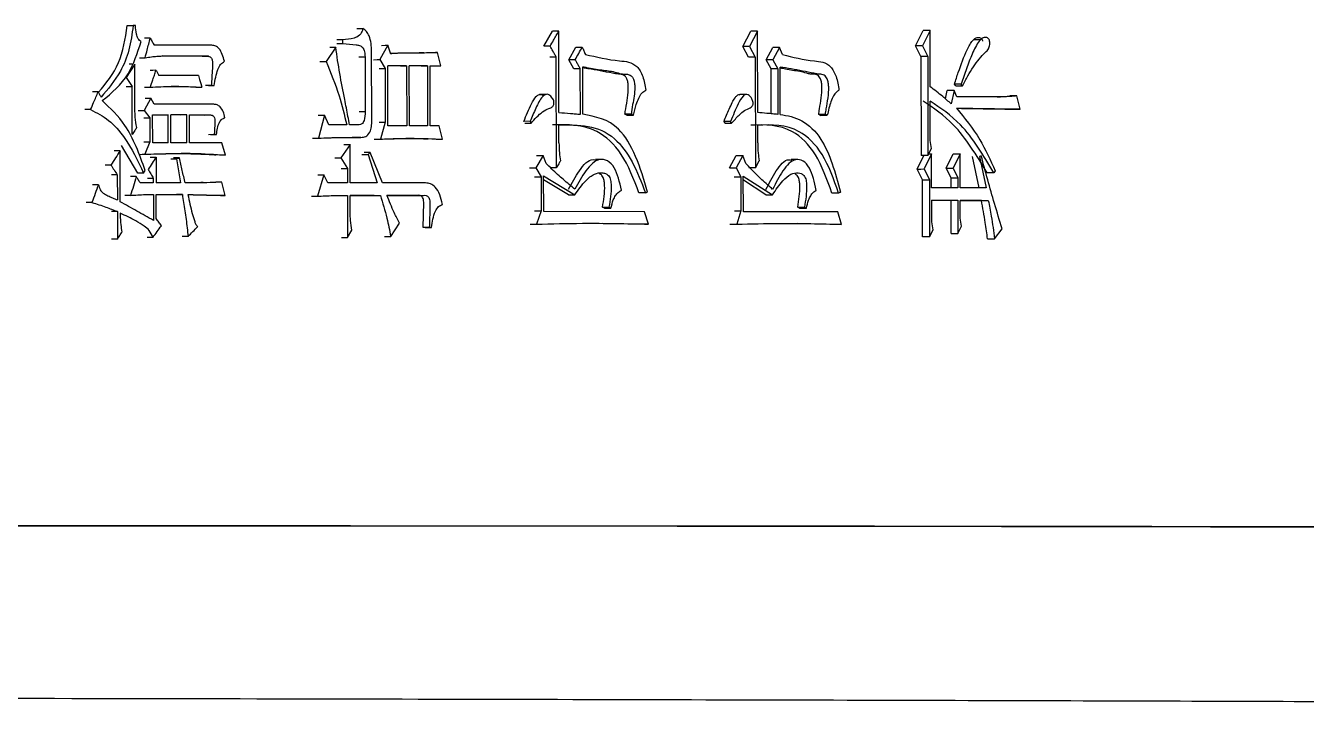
# Model space of a CAD drawing. Header units: millimetres. Extents: x 2312 to 3992, y 755 to 1943.
# Drawn here: x 2954.13 to 2969.63, y 929.74 to 937.97 of the extents above; entities that cross this region are included whole.
import ezdxf

# ---------------------------------------------------------------- set-up
doc = ezdxf.new("R2010")
doc.units = ezdxf.units.MM

msp = doc.modelspace()

# ---------------------------------------------------------------- linework, layer by layer
at = {"color": 7, "linetype": 'Continuous', "lineweight": 25}
for p, q in [((2955.363, 937.97), (2955.433, 937.97)), ((2955.461, 937.97), (2955.433, 937.97)), ((2958.139, 937.937), (2958.213, 937.937)), ((2960.4, 937.72), (2960.505, 937.904)), ((2960.584, 936.919), (2960.582, 937.904)), ((2962.808, 937.718), (2962.907, 937.902)), ((2962.987, 937.902), (2962.889, 937.718)), ((2962.989, 936.918), (2962.987, 937.902)), ((2964.899, 937.727), (2964.991, 937.911)), ((2965.074, 937.911), (2964.982, 937.727)), ((2965.075, 937.23), (2965.074, 937.911)), ((2956.387, 937.732), (2955.689, 937.732)), ((2957.885, 937.71), (2957.767, 937.537)), ((2957.812, 937.71), (2957.885, 937.71)), ((2957.971, 937.797), (2957.897, 937.797)), ((2957.897, 937.753), (2957.971, 937.754)), ((2957.971, 937.754), (2957.971, 937.797)), ((2958.514, 937.732), (2958.417, 937.559)), ((2958.553, 937.624), (2958.514, 937.732)), ((2960.477, 937.72), (2960.4, 937.72)), ((2960.703, 937.557), (2960.789, 937.709)), ((2960.789, 937.709), (2960.867, 937.709)), ((2962.889, 937.718), (2962.808, 937.718)), ((2962.878, 937.588), (2962.808, 937.718)), ((2962.889, 937.718), (2962.959, 937.589)), ((2963.092, 937.556), (2963.172, 937.707)), ((2963.253, 937.707), (2963.173, 937.556)), ((2963.288, 937.621), (2963.253, 937.707)), ((2964.982, 937.727), (2964.899, 937.727)), ((2964.964, 937.597), (2964.899, 937.727)), ((2964.982, 937.727), (2965.047, 937.597)), ((2965.683, 937.798), (2965.598, 937.798)), ((2955.509, 937.581), (2955.579, 937.581)), ((2956.268, 937.602), (2955.78, 937.602)), ((2956.34, 937.602), (2955.786, 937.603)), ((2956.268, 937.602), (2956.34, 937.602)), ((2958.24, 937.591), (2958.241, 936.931)), ((2958.32, 936.823), (2958.319, 937.656)), ((2958.417, 937.559), (2958.482, 937.45)), ((2958.56, 937.634), (2958.549, 937.634)), ((2958.56, 937.634), (2958.553, 937.624)), ((2958.608, 937.634), (2958.608, 937.634)), ((2958.951, 937.641), (2959.04, 937.645)), ((2959.154, 937.483), (2959.115, 937.645)), ((2960.554, 936.249), (2960.552, 937.59)), ((2960.781, 937.558), (2960.703, 937.557)), ((2960.765, 937.449), (2960.703, 937.557)), ((2962.959, 937.589), (2962.961, 936.247)), ((2963.173, 937.556), (2963.092, 937.556)), ((2963.15, 937.447), (2963.092, 937.556)), ((2963.173, 937.556), (2963.231, 937.448)), ((2965.047, 937.597), (2964.964, 937.597)), ((2964.964, 937.597), (2964.966, 936.397)), ((2965.047, 937.597), (2965.049, 936.397)), ((2955.455, 937.505), (2955.351, 937.343)), ((2955.421, 937.505), (2955.384, 937.505)), ((2955.456, 936.954), (2955.455, 937.505)), ((2956.225, 937.365), (2955.745, 937.365)), ((2958.482, 937.45), (2958.483, 936.801)), ((2958.742, 937.483), (2958.514, 937.483)), ((2958.516, 936.758), (2958.514, 937.483)), ((2958.667, 937.483), (2958.742, 937.483)), ((2958.742, 937.483), (2958.743, 936.758)), ((2958.993, 937.483), (2958.774, 937.483)), ((2958.775, 936.758), (2958.774, 937.483)), ((2958.918, 937.482), (2958.993, 937.483)), ((2958.993, 937.483), (2958.995, 936.758)), ((2959.026, 937.483), (2959.154, 937.483)), ((2959.027, 936.758), (2959.026, 937.483)), ((2959.079, 937.482), (2959.154, 937.483)), ((2960.844, 936.898), (2960.843, 937.449)), ((2960.874, 936.898), (2960.873, 937.471)), ((2963.151, 936.903), (2963.15, 937.447)), ((2963.231, 937.448), (2963.232, 936.896)), ((2963.261, 936.896), (2963.26, 937.469)), ((2955.351, 937.343), (2955.421, 937.235)), ((2955.422, 936.651), (2955.421, 937.235)), ((2955.571, 937.224), (2955.642, 937.224)), ((2956.194, 937.224), (2956.266, 937.224)), ((2956.381, 937.246), (2956.31, 937.245)), ((2956.344, 937.245), (2956.415, 937.246)), ((2956.381, 937.246), (2956.415, 937.246)), ((2965.452, 937.262), (2965.368, 937.261)), ((2965.384, 937.24), (2965.368, 937.261)), ((2965.384, 937.24), (2965.468, 937.24)), ((2955.649, 937.094), (2955.566, 936.943)), ((2955.69, 937.018), (2955.649, 937.094)), ((2960.428, 937.137), (2960.351, 937.137)), ((2962.854, 937.136), (2962.773, 937.136)), ((2965.076, 936.581), (2965.075, 937.057)), ((2965.259, 937.084), (2965.283, 937.186)), ((2965.367, 937.186), (2965.329, 937.024)), ((2965.399, 937.11), (2965.367, 937.186)), ((2965.951, 937.11), (2965.399, 937.11)), ((2966.124, 937.12), (2966.039, 937.12)), ((2966.166, 936.958), (2966.124, 937.12)), ((2954.92, 936.954), (2954.851, 936.953)), ((2955.566, 936.943), (2955.636, 936.856)), ((2956.409, 937.018), (2955.69, 937.018)), ((2958.167, 936.931), (2958.241, 936.931)), ((2961.461, 936.897), (2961.382, 936.897)), ((2961.406, 936.886), (2961.382, 936.897)), ((2961.461, 936.897), (2961.485, 936.886)), ((2963.808, 936.896), (2963.727, 936.895)), ((2963.75, 936.884), (2963.727, 936.895)), ((2955.636, 936.856), (2955.636, 936.564)), ((2955.67, 936.889), (2955.856, 936.889)), ((2955.671, 936.553), (2955.67, 936.889)), ((2955.856, 936.889), (2955.785, 936.888)), ((2955.856, 936.553), (2955.856, 936.889)), ((2956.082, 936.889), (2955.89, 936.889)), ((2955.891, 936.553), (2955.89, 936.889)), ((2956.082, 936.889), (2956.011, 936.888)), ((2956.083, 936.553), (2956.082, 936.889)), ((2956.116, 936.889), (2956.368, 936.889)), ((2956.117, 936.553), (2956.116, 936.889)), ((2956.297, 936.888), (2956.369, 936.889)), ((2957.748, 936.888), (2957.675, 936.607)), ((2957.801, 936.769), (2957.748, 936.888)), ((2958.018, 936.769), (2957.801, 936.769)), ((2958.169, 936.769), (2958.051, 936.769)), ((2958.409, 936.801), (2958.483, 936.801)), ((2958.483, 936.801), (2958.425, 936.596)), ((2958.743, 936.758), (2958.516, 936.758)), ((2958.995, 936.758), (2958.775, 936.758)), ((2959.136, 936.758), (2959.027, 936.758)), ((2959.175, 936.596), (2959.136, 936.758)), ((2960.236, 936.812), (2960.159, 936.811)), ((2960.248, 936.79), (2960.236, 936.812)), ((2960.585, 936.552), (2960.584, 936.768)), ((2962.662, 936.81), (2962.582, 936.81)), ((2962.594, 936.788), (2962.582, 936.81)), ((2962.674, 936.788), (2962.662, 936.81)), ((2962.989, 936.55), (2962.989, 936.766)), ((2956.416, 936.651), (2956.345, 936.65)), ((2956.372, 936.65), (2956.444, 936.651)), ((2956.444, 936.651), (2956.416, 936.651)), ((2958.115, 936.617), (2958.083, 936.617)), ((2958.189, 936.618), (2958.115, 936.617)), ((2959.099, 936.595), (2959.175, 936.596)), ((2965.093, 936.483), (2965.076, 936.581)), ((2955.277, 935.839), (2955.276, 936.456)), ((2955.49, 936.185), (2955.292, 936.519)), ((2955.565, 936.564), (2955.636, 936.564)), ((2955.636, 936.564), (2955.574, 936.413)), ((2955.856, 936.553), (2955.671, 936.553)), ((2956.083, 936.553), (2955.891, 936.553)), ((2956.505, 936.553), (2956.117, 936.553)), ((2956.553, 936.402), (2956.505, 936.553)), ((2958.058, 936.531), (2957.947, 936.369)), ((2958.059, 936.066), (2958.058, 936.531)), ((2958.301, 936.434), (2958.275, 936.412)), ((2958.452, 936.066), (2958.301, 936.434)), ((2965.049, 936.397), (2965.093, 936.483)), ((2955.165, 936.283), (2955.095, 936.283)), ((2955.641, 936.38), (2955.712, 936.38)), ((2955.712, 936.38), (2955.713, 936.067)), ((2955.889, 936.358), (2955.96, 936.359)), ((2955.994, 936.369), (2955.923, 936.369)), ((2956.48, 936.401), (2956.409, 936.407)), ((2957.947, 936.369), (2958.026, 936.239)), ((2958.275, 936.412), (2958.387, 936.066)), ((2960.392, 936.4), (2960.305, 936.249)), ((2960.43, 936.303), (2960.392, 936.4)), ((2961.103, 936.351), (2961.025, 936.351)), ((2962.648, 936.247), (2962.729, 936.399)), ((2962.809, 936.399), (2962.728, 936.247)), ((2962.844, 936.301), (2962.809, 936.399)), ((2962.961, 936.247), (2963.007, 936.334)), ((2963.474, 936.35), (2963.393, 936.349)), ((2964.917, 936.234), (2964.999, 936.397)), ((2965.093, 936.418), (2965.001, 936.235)), ((2965.06, 936.418), (2965.093, 936.418)), ((2965.093, 936.007), (2965.093, 936.418)), ((2965.268, 936.245), (2965.354, 936.418)), ((2965.438, 936.418), (2965.352, 936.245)), ((2965.438, 936.007), (2965.438, 936.418)), ((2965.668, 936.006), (2965.588, 936.385)), ((2965.693, 936.396), (2965.672, 936.385)), ((2965.672, 936.385), (2965.752, 936.007)), ((2955.242, 936.164), (2955.172, 936.164)), ((2955.242, 936.164), (2955.243, 935.861)), ((2955.561, 936.186), (2955.49, 936.185)), ((2955.561, 936.186), (2955.581, 936.218)), ((2955.678, 936.121), (2955.678, 936.067)), ((2957.742, 936.163), (2957.663, 935.904)), ((2957.789, 936.066), (2957.742, 936.163)), ((2958.026, 936.239), (2958.026, 936.066)), ((2960.305, 936.249), (2960.368, 936.141)), ((2960.368, 936.141), (2960.369, 935.73)), ((2960.399, 936.152), (2960.778, 935.924)), ((2960.4, 935.719), (2960.399, 936.152)), ((2962.728, 936.247), (2962.786, 936.139)), ((2962.786, 936.139), (2962.787, 935.728)), ((2962.815, 936.15), (2963.17, 935.923)), ((2962.816, 935.717), (2962.815, 936.15)), ((2964.983, 936.104), (2964.917, 936.234)), ((2965.001, 936.235), (2965.066, 936.105)), ((2965.328, 936.126), (2965.268, 936.245)), ((2965.328, 936.007), (2965.328, 936.126)), ((2965.352, 936.245), (2965.411, 936.126)), ((2965.411, 936.126), (2965.411, 936.007)), ((2965.847, 936.19), (2965.763, 936.19)), ((2955.013, 936.045), (2954.943, 936.045)), ((2955.678, 936.067), (2955.52, 936.067)), ((2956.008, 936.066), (2955.713, 936.067)), ((2956.283, 936.07), (2956.434, 936.077)), ((2956.506, 936.077), (2956.434, 936.077)), ((2958.026, 936.066), (2957.789, 936.066)), ((2958.387, 936.066), (2958.059, 936.066)), ((2958.97, 936.066), (2958.452, 936.066)), ((2960.7, 935.924), (2960.399, 936.105)), ((2963.089, 935.922), (2962.816, 936.098)), ((2964.984, 935.412), (2964.983, 936.104)), ((2965.066, 936.105), (2965.067, 935.412)), ((2965.411, 936.007), (2965.093, 936.007)), ((2965.752, 936.007), (2965.438, 936.007)), ((2954.936, 935.829), (2954.866, 935.828)), ((2955.402, 935.915), (2955.332, 935.915)), ((2955.679, 935.926), (2955.679, 935.612)), ((2955.713, 935.926), (2956.029, 935.926)), ((2955.713, 935.634), (2955.713, 935.926)), ((2956.029, 935.926), (2955.958, 935.926)), ((2958.026, 935.915), (2958.027, 935.406)), ((2958.059, 935.915), (2958.426, 935.914)), ((2958.06, 935.709), (2958.059, 935.915)), ((2958.351, 935.914), (2958.059, 935.914)), ((2958.351, 935.914), (2958.426, 935.914)), ((2958.504, 935.914), (2958.945, 935.914)), ((2958.869, 935.914), (2958.504, 935.914)), ((2958.869, 935.914), (2958.945, 935.914)), ((2960.7, 935.924), (2960.778, 935.924)), ((2961.632, 935.945), (2961.656, 935.956)), ((2963.089, 935.922), (2963.17, 935.923)), ((2965.094, 935.856), (2965.412, 935.856)), ((2965.094, 935.596), (2965.094, 935.856)), ((2965.328, 935.855), (2965.094, 935.856)), ((2965.328, 935.855), (2965.412, 935.856)), ((2965.329, 935.455), (2965.328, 935.855)), ((2965.412, 935.856), (2965.412, 935.455)), ((2965.438, 935.855), (2965.779, 935.855)), ((2965.439, 935.639), (2965.438, 935.855)), ((2965.695, 935.855), (2965.438, 935.855)), ((2965.695, 935.855), (2965.779, 935.855)), ((2955.243, 935.72), (2955.173, 935.72)), ((2955.243, 935.72), (2955.243, 935.385)), ((2955.278, 935.699), (2955.278, 935.677)), ((2960.291, 935.729), (2960.369, 935.73)), ((2960.369, 935.73), (2960.313, 935.567)), ((2961.62, 935.718), (2960.4, 935.719)), ((2961.111, 935.772), (2961.189, 935.773)), ((2961.135, 935.761), (2961.111, 935.772)), ((2961.135, 935.761), (2961.213, 935.762)), ((2961.189, 935.773), (2961.213, 935.762)), ((2961.668, 935.567), (2961.62, 935.718)), ((2962.707, 935.728), (2962.787, 935.728)), ((2962.787, 935.728), (2962.735, 935.566)), ((2963.957, 935.716), (2962.816, 935.717)), ((2963.473, 935.771), (2963.555, 935.771)), ((2963.496, 935.76), (2963.473, 935.771)), ((2963.496, 935.76), (2963.578, 935.76)), ((2963.555, 935.771), (2963.578, 935.76)), ((2964.003, 935.565), (2963.957, 935.716)), ((2958.55, 935.417), (2958.654, 935.579)), ((2959.016, 935.525), (2958.941, 935.525)), ((2958.967, 935.525), (2959.042, 935.525)), ((2959.042, 935.525), (2959.016, 935.525)), ((2961.59, 935.566), (2961.112, 935.576)), ((2963.921, 935.565), (2963.47, 935.575)), ((2965.067, 935.412), (2965.11, 935.499)), ((2965.412, 935.455), (2965.455, 935.542)), ((2965.854, 935.39), (2965.948, 935.509)), ((2955.243, 935.385), (2955.173, 935.385)), ((2955.673, 935.407), (2955.602, 935.407)), ((2956.098, 935.417), (2956.027, 935.417)), ((2957.954, 935.406), (2958.027, 935.406)), ((2958.027, 935.406), (2958.08, 935.493)), ((2958.476, 935.417), (2958.55, 935.417)), ((2965.329, 935.455), (2965.412, 935.455)), ((2965.77, 935.39), (2965.854, 935.39))]:
    msp.add_line(p, q, dxfattribs=at)
at = {"color": 7, "linetype": 'Continuous', "lineweight": 25, "flags": 128}
for points in [[(2955.641, 937.819), (2955.601, 937.819), (2955.57, 937.819)], [(2960.582, 937.904), (2960.539, 937.904), (2960.505, 937.904)], [(2962.987, 937.902), (2962.942, 937.902), (2962.907, 937.902)], [(2965.074, 937.911), (2965.027, 937.911), (2964.991, 937.911)], [(2958.44, 937.731), (2958.481, 937.732), (2958.514, 937.732)], [(2963.253, 937.707), (2963.208, 937.707), (2963.172, 937.707)], [(2957.693, 937.537), (2957.711, 937.537), (2957.73, 937.537), (2957.748, 937.537), (2957.767, 937.537)], [(2958.166, 937.591), (2958.203, 937.591), (2958.24, 937.591)], [(2958.342, 937.558), (2958.384, 937.559), (2958.417, 937.559)], [(2959.04, 937.645), (2959.082, 937.645), (2959.115, 937.645)], [(2960.552, 937.59), (2960.509, 937.59), (2960.475, 937.59)], [(2962.959, 937.589), (2962.914, 937.588), (2962.878, 937.588)], [(2955.71, 937.43), (2955.671, 937.429), (2955.64, 937.429)], [(2956.225, 937.365), (2956.238, 937.318), (2956.252, 937.271), (2956.266, 937.224)], [(2958.408, 937.45), (2958.449, 937.45), (2958.482, 937.45)], [(2960.843, 937.449), (2960.799, 937.449), (2960.765, 937.449)], [(2963.231, 937.448), (2963.185, 937.448), (2963.15, 937.447)], [(2955.35, 937.235), (2955.39, 937.235), (2955.421, 937.235)], [(2965.468, 937.24), (2965.46, 937.251), (2965.452, 937.262)], [(2955.011, 937.17), (2954.971, 937.17), (2954.941, 937.17)], [(2955.578, 937.094), (2955.618, 937.094), (2955.649, 937.094)], [(2965.367, 937.186), (2965.32, 937.186), (2965.283, 937.186)], [(2955.496, 936.943), (2955.535, 936.943), (2955.566, 936.943)], [(2966.166, 936.958), (2966.118, 936.958), (2966.081, 936.958)], [(2955.565, 936.856), (2955.604, 936.856), (2955.636, 936.856)], [(2957.674, 936.888), (2957.715, 936.888), (2957.748, 936.888)], [(2960.171, 936.79), (2960.198, 936.79), (2960.223, 936.79), (2960.248, 936.79)], [(2961.406, 936.886), (2961.439, 936.886), (2961.462, 936.886), (2961.485, 936.886)], [(2962.594, 936.788), (2962.622, 936.788), (2962.648, 936.788), (2962.674, 936.788)], [(2963.75, 936.884), (2963.783, 936.885), (2963.807, 936.885), (2963.831, 936.885)], [(2957.602, 936.607), (2957.643, 936.607), (2957.675, 936.607)], [(2958.35, 936.596), (2958.392, 936.596), (2958.425, 936.596)], [(2955.276, 936.456), (2955.237, 936.456), (2955.206, 936.456)], [(2957.984, 936.531), (2958.026, 936.531), (2958.058, 936.531)], [(2958.301, 936.434), (2958.259, 936.434), (2958.227, 936.433)], [(2955.504, 936.412), (2955.543, 936.413), (2955.574, 936.413)], [(2955.96, 936.359), (2955.984, 936.213), (2956.008, 936.066)], [(2956.553, 936.402), (2956.512, 936.402), (2956.481, 936.401)], [(2957.873, 936.369), (2957.914, 936.369), (2957.947, 936.369)], [(2958.201, 936.412), (2958.242, 936.412), (2958.275, 936.412)], [(2960.315, 936.4), (2960.358, 936.4), (2960.392, 936.4)], [(2962.729, 936.399), (2962.774, 936.399), (2962.809, 936.399)], [(2965.049, 936.397), (2965.003, 936.397), (2964.966, 936.397)], [(2965.354, 936.418), (2965.401, 936.418), (2965.438, 936.418)], [(2955.471, 936.142), (2955.431, 936.142), (2955.4, 936.142)], [(2955.678, 936.121), (2955.638, 936.121), (2955.607, 936.12)], [(2957.669, 936.163), (2957.71, 936.163), (2957.742, 936.163)], [(2957.952, 936.239), (2957.993, 936.239), (2958.026, 936.239)], [(2960.228, 936.249), (2960.271, 936.249), (2960.305, 936.249)], [(2960.291, 936.141), (2960.334, 936.141), (2960.368, 936.141)], [(2960.554, 936.249), (2960.511, 936.249), (2960.477, 936.249)], [(2962.648, 936.247), (2962.692, 936.247), (2962.728, 936.247)], [(2962.706, 936.139), (2962.751, 936.139), (2962.786, 936.139)], [(2962.961, 936.247), (2962.916, 936.247), (2962.88, 936.247)], [(2964.917, 936.234), (2964.964, 936.234), (2965.001, 936.235)], [(2965.268, 936.245), (2965.315, 936.245), (2965.352, 936.245)], [(2965.328, 936.126), (2965.374, 936.126), (2965.411, 936.126)], [(2965.863, 936.212), (2965.855, 936.201), (2965.847, 936.19)], [(2956.547, 935.915), (2956.526, 935.996), (2956.506, 936.077)], [(2964.983, 936.104), (2965.029, 936.105), (2965.066, 936.105)], [(2956.547, 935.915), (2956.506, 935.915), (2956.475, 935.915)], [(2957.59, 935.904), (2957.631, 935.904), (2957.663, 935.904)], [(2961.632, 935.945), (2961.6, 935.945), (2961.576, 935.945), (2961.553, 935.945)], [(2963.968, 935.944), (2963.935, 935.943), (2963.911, 935.943), (2963.886, 935.943)], [(2960.236, 935.567), (2960.279, 935.567), (2960.313, 935.567)], [(2961.668, 935.567), (2961.624, 935.567), (2961.59, 935.566)], [(2962.654, 935.566), (2962.699, 935.566), (2962.735, 935.566)], [(2964.003, 935.565), (2963.957, 935.565), (2963.921, 935.565)], [(2965.11, 935.499), (2965.102, 935.548), (2965.094, 935.596)], [(2965.455, 935.542), (2965.447, 935.59), (2965.439, 935.639)], [(2965.067, 935.412), (2965.021, 935.412), (2964.984, 935.412)]]:
    msp.add_lwpolyline(points, dxfattribs=at)
at = {"color": 7, "linetype": 'Continuous', "lineweight": 25}
for points, knots in [([(2955.015, 937.163), (2955.107, 937.273), (2955.287, 937.488), (2955.338, 937.812), (2955.363, 937.97)], [0, 0, 0, 0, 0.513434, 1, 1, 1, 1]), ([(2955.433, 937.97), (2955.42, 937.871), (2955.394, 937.673), (2955.268, 937.362), (2955.129, 937.202), (2955.046, 937.105)], [0, 0, 0, 0, 0.287572, 0.569656, 1, 1, 1, 1]), ([(2955.53, 937.776), (2955.518, 937.786), (2955.491, 937.808), (2955.468, 937.881), (2955.464, 937.936), (2955.461, 937.97)], [0, 0, 0, 0, 0.267691, 0.548587, 1, 1, 1, 1]), ([(2955.579, 937.581), (2955.587, 937.612), (2955.602, 937.668), (2955.622, 937.747), (2955.635, 937.795), (2955.641, 937.819)], [0, 0, 0, 0, 0.394054, 0.697027, 1, 1, 1, 1]), ([(2955.641, 937.819), (2955.645, 937.812), (2955.653, 937.797), (2955.665, 937.776), (2955.677, 937.754), (2955.685, 937.74), (2955.689, 937.732)], [0, 0, 0, 0, 0.25, 0.5, 0.75, 1, 1, 1, 1]), ([(2958.213, 937.937), (2958.209, 937.921), (2958.2, 937.889), (2958.165, 937.838), (2958.084, 937.811), (2958.016, 937.802), (2957.971, 937.797)], [0, 0, 0, 0, 0.127818, 0.252018, 0.508407, 1, 1, 1, 1]), ([(2958.319, 937.656), (2958.317, 937.689), (2958.315, 937.755), (2958.294, 937.841), (2958.257, 937.904), (2958.228, 937.926), (2958.213, 937.937)], [0, 0, 0, 0, 0.288794, 0.57293, 0.789592, 1, 1, 1, 1]), ([(2960.477, 937.72), (2960.491, 937.745), (2960.516, 937.788), (2960.551, 937.849), (2960.572, 937.886), (2960.582, 937.904)], [0, 0, 0, 0, 0.403162, 0.701581, 1, 1, 1, 1]), ([(2965.368, 937.261), (2965.384, 937.309), (2965.432, 937.453), (2965.498, 937.641), (2965.574, 937.776), (2965.624, 937.823), (2965.656, 937.83), (2965.68, 937.826), (2965.695, 937.816), (2965.705, 937.8), (2965.709, 937.788), (2965.71, 937.781), (2965.71, 937.781)], [0, 0, 0, 0, 0.182715, 0.548687, 0.732785, 0.807726, 0.882858, 0.92203, 0.954025, 0.976318, 0.998623, 1, 1, 1, 1]), ([(2965.468, 937.24), (2965.489, 937.281), (2965.55, 937.401), (2965.643, 937.541), (2965.73, 937.637), (2965.776, 937.675), (2965.792, 937.712), (2965.797, 937.741), (2965.797, 937.769), (2965.792, 937.793), (2965.783, 937.811), (2965.768, 937.825), (2965.742, 937.831), (2965.706, 937.822), (2965.645, 937.76), (2965.582, 937.63), (2965.514, 937.449), (2965.473, 937.324), (2965.452, 937.262)], [0, 0, 0, 0, 0.09565, 0.280799, 0.373249, 0.419668, 0.436467, 0.453304, 0.47047, 0.483393, 0.49639, 0.510846, 0.535906, 0.579813, 0.622973, 0.75077, 0.875029, 1, 1, 1, 1]), ([(2955.06, 937.062), (2955.175, 937.157), (2955.385, 937.329), (2955.485, 937.637), (2955.53, 937.776)], [0, 0, 0, 0, 0.551031, 1, 1, 1, 1]), ([(2956.537, 937.538), (2956.53, 937.566), (2956.516, 937.623), (2956.48, 937.69), (2956.434, 937.727), (2956.403, 937.731), (2956.387, 937.732)], [0, 0, 0, 0, 0.291495, 0.574413, 0.789056, 1, 1, 1, 1]), ([(2958.051, 936.769), (2958.045, 936.803), (2958.026, 936.906), (2957.987, 937.113), (2957.93, 937.39), (2957.9, 937.603), (2957.885, 937.71)], [0, 0, 0, 0, 0.1091924, 0.3275772, 0.6635557, 1, 1, 1, 1]), ([(2957.971, 937.754), (2958.024, 937.749), (2958.092, 937.744), (2958.172, 937.732), (2958.214, 937.713), (2958.235, 937.653), (2958.238, 937.612), (2958.24, 937.591)], [0, 0, 0, 0, 0.489876, 0.617073, 0.74375, 0.869802, 1, 1, 1, 1]), ([(2960.552, 937.59), (2960.545, 937.603), (2960.531, 937.627), (2960.506, 937.671), (2960.488, 937.701), (2960.477, 937.72)], [0, 0, 0, 0, 0.285576, 0.571153, 1, 1, 1, 1]), ([(2960.781, 937.558), (2960.795, 937.583), (2960.824, 937.633), (2960.853, 937.684), (2960.867, 937.709)], [0, 0, 0, 0, 0.4999997, 1, 1, 1, 1]), ([(2960.867, 937.709), (2960.873, 937.695), (2960.885, 937.666), (2960.898, 937.637), (2960.904, 937.622)], [0, 0, 0, 0, 0.5, 1, 1, 1, 1]), ([(2955.579, 937.581), (2955.605, 937.585), (2955.652, 937.593), (2955.721, 937.6), (2955.764, 937.602), (2955.786, 937.603)], [0, 0, 0, 0, 0.376522, 0.687982, 1, 1, 1, 1]), ([(2956.34, 937.603), (2956.349, 937.6), (2956.364, 937.596), (2956.382, 937.578), (2956.4, 937.531), (2956.388, 937.414), (2956.384, 937.312), (2956.381, 937.246)], [0, 0, 0, 0, 0.1013436, 0.162893, 0.2266619, 0.4895179, 1, 1, 1, 1]), ([(2956.415, 937.246), (2956.426, 937.312), (2956.441, 937.404), (2956.488, 937.506), (2956.521, 937.527), (2956.537, 937.538)], [0, 0, 0, 0, 0.571986, 0.790496, 1, 1, 1, 1]), ([(2957.767, 937.537), (2957.823, 937.401), (2957.924, 937.157), (2957.989, 936.888), (2958.018, 936.769)], [0, 0, 0, 0, 0.556567, 1, 1, 1, 1]), ([(2959.115, 937.645), (2959.056, 937.642), (2958.934, 937.636), (2958.749, 937.635), (2958.623, 937.635), (2958.56, 937.634)], [0, 0, 0, 0, 0.323372, 0.661672, 1, 1, 1, 1]), ([(2958.952, 937.64), (2958.941, 937.64), (2958.891, 937.639), (2958.752, 937.635), (2958.664, 937.635), (2958.637, 937.635)], [0, 0, 0, 0, 0.173225, 0.744757, 1, 1, 1, 1]), ([(2960.843, 937.449), (2960.836, 937.462), (2960.822, 937.486), (2960.801, 937.522), (2960.788, 937.546), (2960.781, 937.558)], [0, 0, 0, 0, 0.342691, 0.671345, 1, 1, 1, 1]), ([(2960.904, 937.622), (2961.039, 937.591), (2961.245, 937.542), (2961.503, 937.532), (2961.608, 937.358), (2961.626, 937.246), (2961.635, 937.189)], [0, 0, 0, 0, 0.492344, 0.747305, 0.87043, 1, 1, 1, 1]), ([(2963.288, 937.621), (2963.415, 937.589), (2963.607, 937.541), (2963.848, 937.53), (2963.946, 937.356), (2963.963, 937.245), (2963.972, 937.187)], [0, 0, 0, 0, 0.492341, 0.747362, 0.87046, 1, 1, 1, 1]), ([(2955.642, 937.224), (2955.652, 937.254), (2955.668, 937.303), (2955.691, 937.372), (2955.704, 937.41), (2955.71, 937.43)], [0, 0, 0, 0, 0.4392507, 0.7196254, 1, 1, 1, 1]), ([(2955.71, 937.43), (2955.713, 937.424), (2955.719, 937.413), (2955.728, 937.397), (2955.736, 937.381), (2955.742, 937.37), (2955.745, 937.365)], [0, 0, 0, 0, 0.25, 0.5, 0.75, 1, 1, 1, 1]), ([(2960.873, 937.471), (2960.889, 937.469), (2960.966, 937.458), (2961.095, 937.431), (2961.235, 937.42), (2961.333, 937.385), (2961.395, 937.384), (2961.44, 937.377), (2961.469, 937.355), (2961.488, 937.321), (2961.5, 937.276), (2961.507, 937.169), (2961.479, 937.045), (2961.465, 936.936), (2961.461, 936.897)], [0, 0, 0, 0, 0.051169, 0.255803, 0.43142, 0.519239, 0.589373, 0.63947, 0.668027, 0.69672, 0.732236, 0.768408, 0.917453, 1, 1, 1, 1]), ([(2961.382, 936.897), (2961.386, 936.919), (2961.404, 937.029), (2961.43, 937.157), (2961.421, 937.282), (2961.408, 937.324), (2961.389, 937.356), (2961.355, 937.381), (2961.301, 937.382), (2961.158, 937.407), (2961.014, 937.437), (2960.894, 937.455), (2960.873, 937.458)], [0, 0, 0, 0, 0.052299, 0.259938, 0.297681, 0.335557, 0.365318, 0.395108, 0.470978, 0.561601, 0.924156, 1, 1, 1, 1]), ([(2963.808, 936.896), (2963.812, 936.918), (2963.829, 937.027), (2963.854, 937.155), (2963.845, 937.28), (2963.833, 937.323), (2963.815, 937.354), (2963.784, 937.379), (2963.733, 937.381), (2963.601, 937.405), (2963.442, 937.44), (2963.304, 937.462), (2963.26, 937.469)], [0, 0, 0, 0, 0.04768, 0.236985, 0.271467, 0.306071, 0.333276, 0.36051, 0.429461, 0.511559, 0.840013, 1, 1, 1, 1]), ([(2963.727, 936.895), (2963.73, 936.917), (2963.747, 937.027), (2963.772, 937.156), (2963.763, 937.28), (2963.751, 937.323), (2963.734, 937.354), (2963.692, 937.386), (2963.639, 937.377), (2963.568, 937.398), (2963.497, 937.416), (2963.411, 937.427), (2963.332, 937.444), (2963.281, 937.452), (2963.26, 937.456)], [0, 0, 0, 0, 0.052922, 0.263035, 0.301131, 0.339363, 0.369418, 0.399499, 0.515952, 0.572999, 0.686955, 0.800809, 0.914663, 1, 1, 1, 1]), ([(2955.642, 937.224), (2955.726, 937.229), (2955.872, 937.238), (2956.08, 937.234), (2956.204, 937.227), (2956.266, 937.224)], [0, 0, 0, 0, 0.4017473, 0.7007736, 1, 1, 1, 1]), ([(2955.828, 937.232), (2955.84, 937.233), (2955.876, 937.234), (2955.928, 937.234), (2955.987, 937.233), (2956.009, 937.232), (2956.02, 937.232)], [0, 0, 0, 0, 0.169183, 0.49379, 0.737991, 1, 1, 1, 1]), ([(2965.329, 937.024), (2965.295, 937.054), (2965.237, 937.105), (2965.152, 937.173), (2965.101, 937.211), (2965.075, 937.23)], [0, 0, 0, 0, 0.405671, 0.702716, 1, 1, 1, 1]), ([(2954.92, 936.954), (2954.932, 936.982), (2954.953, 937.033), (2954.984, 937.105), (2955.002, 937.148), (2955.011, 937.17)], [0, 0, 0, 0, 0.398378, 0.699189, 1, 1, 1, 1]), ([(2955.011, 937.17), (2955.017, 937.159), (2955.028, 937.138), (2955.04, 937.116), (2955.046, 937.105)], [0, 0, 0, 0, 0.500058, 1, 1, 1, 1]), ([(2955.581, 936.218), (2955.51, 936.413), (2955.385, 936.756), (2955.158, 936.97), (2955.06, 937.062)], [0, 0, 0, 0, 0.56781, 1, 1, 1, 1]), ([(2960.159, 936.811), (2960.174, 936.847), (2960.218, 936.953), (2960.271, 937.078), (2960.336, 937.134), (2960.365, 937.141), (2960.387, 937.133), (2960.396, 937.122), (2960.399, 937.12)], [0, 0, 0, 0, 0.239702, 0.721653, 0.808127, 0.895049, 0.971776, 1, 1, 1, 1]), ([(2960.248, 936.79), (2960.27, 936.814), (2960.337, 936.889), (2960.422, 936.962), (2960.497, 936.976), (2960.515, 936.998), (2960.522, 937.017), (2960.525, 937.037), (2960.524, 937.056), (2960.517, 937.076), (2960.498, 937.103), (2960.472, 937.129), (2960.441, 937.142), (2960.413, 937.134), (2960.36, 937.09), (2960.304, 936.97), (2960.258, 936.865), (2960.236, 936.812)], [0, 0, 0, 0, 0.109652, 0.330684, 0.386401, 0.404635, 0.422869, 0.441529, 0.456387, 0.471248, 0.497614, 0.560435, 0.593187, 0.625963, 0.670925, 0.833231, 1, 1, 1, 1]), ([(2961.485, 936.886), (2961.495, 936.93), (2961.513, 937.002), (2961.548, 937.092), (2961.585, 937.159), (2961.619, 937.179), (2961.635, 937.189)], [0, 0, 0, 0, 0.349071, 0.571765, 0.789358, 1, 1, 1, 1]), ([(2962.582, 936.81), (2962.602, 936.861), (2962.633, 936.94), (2962.678, 937.035), (2962.71, 937.09), (2962.736, 937.124), (2962.757, 937.136), (2962.769, 937.135), (2962.773, 937.134)], [0, 0, 0, 0, 0.38539, 0.603224, 0.768701, 0.875324, 0.956115, 1, 1, 1, 1]), ([(2962.674, 936.788), (2962.704, 936.823), (2962.753, 936.881), (2962.829, 936.946), (2962.883, 936.965), (2962.915, 936.987), (2962.926, 936.999), (2962.932, 937.012), (2962.934, 937.025), (2962.933, 937.044), (2962.926, 937.07), (2962.911, 937.101), (2962.887, 937.125), (2962.861, 937.137), (2962.834, 937.136), (2962.794, 937.105), (2962.753, 937.025), (2962.705, 936.92), (2962.676, 936.847), (2962.662, 936.81)], [0, 0, 0, 0, 0.15641, 0.260865, 0.365458, 0.392664, 0.410239, 0.421339, 0.432549, 0.445637, 0.467958, 0.506677, 0.54584, 0.586946, 0.621915, 0.6571, 0.775358, 0.887356, 1, 1, 1, 1]), ([(2963.972, 937.187), (2963.96, 937.18), (2963.935, 937.166), (2963.903, 937.117), (2963.874, 937.05), (2963.85, 936.97), (2963.837, 936.913), (2963.831, 936.885)], [0, 0, 0, 0, 0.162413, 0.328967, 0.549593, 0.773853, 1, 1, 1, 1]), ([(2965.763, 936.19), (2965.635, 936.402), (2965.408, 936.776), (2965.118, 936.971), (2964.992, 937.056)], [0, 0, 0, 0, 0.564667, 1, 1, 1, 1]), ([(2965.847, 936.19), (2965.719, 936.402), (2965.492, 936.777), (2965.202, 936.972), (2965.075, 937.057)], [0, 0, 0, 0, 0.564597, 1, 1, 1, 1]), ([(2965.885, 937.11), (2965.899, 937.11), (2965.932, 937.11), (2965.983, 937.112), (2966.02, 937.117), (2966.039, 937.12)], [0, 0, 0, 0, 0.271746, 0.63565, 1, 1, 1, 1]), ([(2966.124, 937.12), (2966.103, 937.118), (2966.065, 937.112), (2966.007, 937.11), (2965.97, 937.11), (2965.951, 937.11)], [0, 0, 0, 0, 0.352316, 0.676098, 1, 1, 1, 1]), ([(2954.92, 936.954), (2954.994, 936.915), (2955.144, 936.837), (2955.371, 936.58), (2955.488, 936.336), (2955.561, 936.186)], [0, 0, 0, 0, 0.27225, 0.551024, 1, 1, 1, 1]), ([(2955.477, 936.737), (2955.47, 936.778), (2955.457, 936.85), (2955.456, 936.923), (2955.456, 936.954)], [0, 0, 0, 0, 0.576908, 1, 1, 1, 1]), ([(2956.545, 936.856), (2956.539, 936.881), (2956.526, 936.931), (2956.491, 936.986), (2956.45, 937.015), (2956.423, 937.017), (2956.409, 937.018)], [0, 0, 0, 0, 0.291879, 0.573778, 0.788361, 1, 1, 1, 1]), ([(2958.241, 936.931), (2958.24, 936.892), (2958.239, 936.843), (2958.217, 936.796), (2958.198, 936.773), (2958.181, 936.771), (2958.169, 936.769)], [0, 0, 0, 0, 0.51629, 0.64743, 0.774862, 1, 1, 1, 1]), ([(2960.584, 936.919), (2960.63, 936.916), (2960.697, 936.91), (2960.783, 936.903), (2960.823, 936.899), (2960.844, 936.898)], [0, 0, 0, 0, 0.5322533, 0.7661263, 1, 1, 1, 1]), ([(2961.656, 935.956), (2961.613, 936.103), (2961.529, 936.392), (2961.282, 936.819), (2961.027, 936.868), (2960.874, 936.898)], [0, 0, 0, 0, 0.291804, 0.574112, 1, 1, 1, 1]), ([(2963.232, 936.896), (2963.21, 936.898), (2963.167, 936.902), (2963.086, 936.909), (2963.026, 936.915), (2962.989, 936.918)], [0, 0, 0, 0, 0.268788, 0.537575, 1, 1, 1, 1]), ([(2963.261, 936.896), (2963.349, 936.88), (2963.527, 936.848), (2963.824, 936.568), (2963.927, 936.19), (2963.991, 935.954)], [0, 0, 0, 0, 0.271558, 0.546439, 1, 1, 1, 1]), ([(2963.831, 936.885), (2963.827, 936.887), (2963.82, 936.89), (2963.812, 936.894), (2963.808, 936.896)], [0, 0, 0, 0, 0.499988, 1, 1, 1, 1]), ([(2965.394, 936.97), (2965.473, 936.968), (2965.63, 936.966), (2965.888, 936.962), (2966.065, 936.959), (2966.166, 936.958)], [0, 0, 0, 0, 0.302887, 0.605774, 1, 1, 1, 1]), ([(2965.394, 936.97), (2965.492, 936.851), (2965.669, 936.639), (2965.803, 936.343), (2965.863, 936.212)], [0, 0, 0, 0, 0.555449, 1, 1, 1, 1]), ([(2966.081, 936.958), (2966.005, 936.959), (2965.852, 936.961), (2965.624, 936.965), (2965.47, 936.967), (2965.395, 936.968)], [0, 0, 0, 0, 0.3369815, 0.6739629, 1, 1, 1, 1]), ([(2955.477, 936.737), (2955.469, 936.725), (2955.456, 936.704), (2955.437, 936.675), (2955.427, 936.659), (2955.422, 936.651)], [0, 0, 0, 0, 0.42836, 0.714179, 1, 1, 1, 1]), ([(2956.368, 936.889), (2956.376, 936.888), (2956.391, 936.887), (2956.414, 936.873), (2956.424, 936.836), (2956.422, 936.762), (2956.419, 936.7), (2956.416, 936.651)], [0, 0, 0, 0, 0.111246, 0.226324, 0.352573, 0.486484, 1, 1, 1, 1]), ([(2956.444, 936.651), (2956.446, 936.677), (2956.452, 936.728), (2956.472, 936.795), (2956.506, 936.841), (2956.532, 936.851), (2956.545, 936.856)], [0, 0, 0, 0, 0.2904, 0.575151, 0.790821, 1, 1, 1, 1]), ([(2958.189, 936.618), (2958.209, 936.619), (2958.249, 936.622), (2958.299, 936.67), (2958.32, 936.748), (2958.32, 936.798), (2958.32, 936.823)], [0, 0, 0, 0, 0.26803, 0.540931, 0.767912, 1, 1, 1, 1]), ([(2961.553, 935.945), (2961.489, 936.111), (2961.366, 936.436), (2960.99, 936.778), (2960.69, 936.772), (2960.507, 936.768)], [0, 0, 0, 0, 0.291237, 0.569425, 1, 1, 1, 1]), ([(2960.584, 936.768), (2960.823, 936.77), (2961.159, 936.772), (2961.484, 936.33), (2961.582, 936.075), (2961.632, 935.945)], [0, 0, 0, 0, 0.546872, 0.769893, 1, 1, 1, 1]), ([(2963.886, 935.943), (2963.827, 936.109), (2963.712, 936.434), (2963.361, 936.776), (2963.079, 936.77), (2962.908, 936.766)], [0, 0, 0, 0, 0.291237, 0.569425, 1, 1, 1, 1]), ([(2963.968, 935.944), (2963.909, 936.11), (2963.793, 936.435), (2963.442, 936.777), (2963.16, 936.77), (2962.989, 936.766)], [0, 0, 0, 0, 0.291092, 0.569283, 1, 1, 1, 1]), ([(2957.675, 936.607), (2957.761, 936.611), (2957.89, 936.618), (2958.061, 936.618), (2958.147, 936.618), (2958.189, 936.618)], [0, 0, 0, 0, 0.499854, 0.749917, 1, 1, 1, 1]), ([(2957.791, 936.613), (2957.795, 936.613), (2957.816, 936.613), (2957.929, 936.617), (2958.006, 936.617), (2958.065, 936.618), (2958.077, 936.618), (2958.084, 936.618)], [0, 0, 0, 0, 0.096083, 0.480274, 0.706353, 0.818987, 1, 1, 1, 1]), ([(2958.425, 936.596), (2958.493, 936.599), (2958.63, 936.606), (2958.823, 936.607), (2959.005, 936.603), (2959.118, 936.598), (2959.175, 936.596)], [0, 0, 0, 0, 0.271868, 0.543763, 0.771867, 1, 1, 1, 1]), ([(2958.498, 936.599), (2958.498, 936.599), (2958.498, 936.599), (2958.573, 936.601), (2958.775, 936.606), (2958.926, 936.602), (2959.003, 936.6)], [0, 0, 0, 0, 0.00063, 0.011794, 0.499646, 1, 1, 1, 1]), ([(2955.276, 936.456), (2955.258, 936.427), (2955.221, 936.37), (2955.184, 936.312), (2955.165, 936.283)], [0, 0, 0, 0, 0.5, 1, 1, 1, 1]), ([(2955.574, 936.413), (2955.672, 936.416), (2955.868, 936.422), (2956.194, 936.429), (2956.422, 936.412), (2956.553, 936.402)], [0, 0, 0, 0, 0.297664, 0.595342, 1, 1, 1, 1]), ([(2960.585, 936.552), (2960.586, 936.511), (2960.587, 936.437), (2960.599, 936.366), (2960.604, 936.335)], [0, 0, 0, 0, 0.561072, 1, 1, 1, 1]), ([(2962.989, 936.55), (2962.99, 936.509), (2962.992, 936.436), (2963.002, 936.365), (2963.007, 936.334)], [0, 0, 0, 0, 0.561072, 1, 1, 1, 1]), ([(2955.165, 936.283), (2955.178, 936.263), (2955.204, 936.223), (2955.229, 936.184), (2955.242, 936.164)], [0, 0, 0, 0, 0.499999, 1, 1, 1, 1]), ([(2955.712, 936.38), (2955.696, 936.355), (2955.664, 936.305), (2955.632, 936.254), (2955.616, 936.229)], [0, 0, 0, 0, 0.5, 1, 1, 1, 1]), ([(2955.768, 936.419), (2955.768, 936.419), (2955.77, 936.419), (2955.87, 936.421), (2956.048, 936.423), (2956.247, 936.417), (2956.359, 936.411), (2956.408, 936.408), (2956.425, 936.407), (2956.431, 936.406), (2956.433, 936.406), (2956.433, 936.406), (2956.433, 936.406)], [0, 0, 0, 0, 0.007993, 0.066641, 0.48941, 0.762238, 0.905568, 0.96798, 0.984425, 0.991911, 0.997823, 1, 1, 1, 1]), ([(2955.96, 936.359), (2955.965, 936.36), (2955.977, 936.364), (2955.988, 936.368), (2955.994, 936.369)], [0, 0, 0, 0, 0.5, 1, 1, 1, 1]), ([(2956.063, 936.066), (2956.051, 936.117), (2956.028, 936.218), (2956.005, 936.319), (2955.994, 936.369)], [0, 0, 0, 0, 0.5, 1, 1, 1, 1]), ([(2960.777, 935.989), (2960.755, 936.008), (2960.685, 936.068), (2960.567, 936.166), (2960.476, 936.257), (2960.43, 936.303)], [0, 0, 0, 0, 0.192941, 0.596107, 1, 1, 1, 1]), ([(2960.604, 936.335), (2960.597, 936.323), (2960.585, 936.302), (2960.568, 936.274), (2960.559, 936.257), (2960.554, 936.249)], [0, 0, 0, 0, 0.42836, 0.714179, 1, 1, 1, 1]), ([(2960.7, 935.989), (2960.741, 936.065), (2960.823, 936.214), (2960.949, 936.363), (2961.023, 936.345), (2961.035, 936.342)], [0, 0, 0, 0, 0.465964, 0.912951, 1, 1, 1, 1]), ([(2961.341, 935.978), (2961.319, 936.077), (2961.286, 936.227), (2961.175, 936.345), (2961.044, 936.365), (2960.901, 936.221), (2960.819, 936.067), (2960.777, 935.989)], [0, 0, 0, 0, 0.250217, 0.37779, 0.502112, 0.745933, 1, 1, 1, 1]), ([(2963.17, 935.987), (2963.149, 936.007), (2963.083, 936.066), (2962.973, 936.164), (2962.887, 936.256), (2962.844, 936.301)], [0, 0, 0, 0, 0.192941, 0.596107, 1, 1, 1, 1]), ([(2963.089, 935.987), (2963.128, 936.063), (2963.204, 936.212), (2963.322, 936.361), (2963.391, 936.344), (2963.402, 936.341)], [0, 0, 0, 0, 0.4659532, 0.9129299, 1, 1, 1, 1]), ([(2963.697, 935.976), (2963.676, 936.075), (2963.645, 936.225), (2963.541, 936.343), (2963.419, 936.363), (2963.285, 936.219), (2963.209, 936.066), (2963.17, 935.987)], [0, 0, 0, 0, 0.25015, 0.377758, 0.502112, 0.745934, 1, 1, 1, 1]), ([(2965.948, 935.509), (2965.916, 935.611), (2965.854, 935.806), (2965.771, 936.104), (2965.719, 936.299), (2965.693, 936.396)], [0, 0, 0, 0, 0.354088, 0.676937, 1, 1, 1, 1]), ([(2955.471, 936.142), (2955.46, 936.104), (2955.437, 936.029), (2955.414, 935.953), (2955.402, 935.915)], [0, 0, 0, 0, 0.499999, 1, 1, 1, 1]), ([(2955.52, 936.067), (2955.511, 936.079), (2955.495, 936.104), (2955.479, 936.13), (2955.471, 936.142)], [0, 0, 0, 0, 0.5, 1, 1, 1, 1]), ([(2955.616, 936.229), (2955.626, 936.211), (2955.647, 936.175), (2955.668, 936.139), (2955.678, 936.121)], [0, 0, 0, 0, 0.499999, 1, 1, 1, 1]), ([(2960.778, 935.924), (2960.82, 935.983), (2960.891, 936.084), (2961.005, 936.18), (2961.09, 936.193), (2961.146, 936.182), (2961.179, 936.164), (2961.2, 936.133), (2961.212, 936.09), (2961.222, 935.967), (2961.204, 935.859), (2961.189, 935.773)], [0, 0, 0, 0, 0.236472, 0.400892, 0.534168, 0.588802, 0.643894, 0.675813, 0.707612, 0.766357, 1, 1, 1, 1]), ([(2961.111, 935.772), (2961.126, 935.86), (2961.144, 935.964), (2961.134, 936.086), (2961.124, 936.129), (2961.103, 936.161), (2961.086, 936.171), (2961.076, 936.176)], [0, 0, 0, 0, 0.591591, 0.701706, 0.812748, 0.891625, 1, 1, 1, 1]), ([(2963.17, 935.923), (2963.209, 935.982), (2963.276, 936.082), (2963.383, 936.178), (2963.462, 936.192), (2963.515, 936.181), (2963.545, 936.163), (2963.565, 936.131), (2963.577, 936.089), (2963.586, 935.965), (2963.569, 935.857), (2963.555, 935.771)], [0, 0, 0, 0, 0.237032, 0.40138, 0.534635, 0.589033, 0.643886, 0.675792, 0.707579, 0.7663, 1, 1, 1, 1]), ([(2963.473, 935.771), (2963.488, 935.858), (2963.504, 935.962), (2963.496, 936.085), (2963.485, 936.128), (2963.466, 936.16), (2963.45, 936.169), (2963.441, 936.175)], [0, 0, 0, 0, 0.591957, 0.701657, 0.812291, 0.891111, 1, 1, 1, 1]), ([(2955.013, 936.045), (2955, 936.009), (2954.974, 935.937), (2954.949, 935.865), (2954.936, 935.829)], [0, 0, 0, 0, 0.4999988, 1, 1, 1, 1]), ([(2955.013, 936.045), (2955.019, 936.024), (2955.033, 935.982), (2955.075, 935.935), (2955.129, 935.911), (2955.185, 935.885), (2955.224, 935.869), (2955.243, 935.861)], [0, 0, 0, 0, 0.178456, 0.349692, 0.567005, 0.783635, 1, 1, 1, 1]), ([(2956.506, 936.077), (2956.458, 936.075), (2956.361, 936.07), (2956.214, 936.066), (2956.113, 936.066), (2956.063, 936.066)], [0, 0, 0, 0, 0.3213297, 0.6606185, 1, 1, 1, 1]), ([(2956.282, 936.07), (2956.273, 936.07), (2956.241, 936.069), (2956.162, 936.067), (2956.11, 936.067), (2956.089, 936.067)], [0, 0, 0, 0, 0.186802, 0.68644, 1, 1, 1, 1]), ([(2959.176, 935.806), (2959.167, 935.846), (2959.148, 935.926), (2959.095, 936.015), (2959.032, 936.06), (2958.991, 936.064), (2958.97, 936.066)], [0, 0, 0, 0, 0.291847, 0.573788, 0.788346, 1, 1, 1, 1]), ([(2961.213, 935.762), (2961.222, 935.795), (2961.236, 935.851), (2961.268, 935.914), (2961.302, 935.955), (2961.328, 935.97), (2961.341, 935.978)], [0, 0, 0, 0, 0.34974, 0.571287, 0.787704, 1, 1, 1, 1]), ([(2963.578, 935.76), (2963.585, 935.794), (2963.598, 935.849), (2963.629, 935.912), (2963.66, 935.954), (2963.685, 935.969), (2963.697, 935.976)], [0, 0, 0, 0, 0.34974, 0.571287, 0.787704, 1, 1, 1, 1]), ([(2954.936, 935.829), (2954.992, 935.811), (2955.072, 935.787), (2955.174, 935.748), (2955.22, 935.73), (2955.243, 935.72)], [0, 0, 0, 0, 0.5428121, 0.7713704, 1, 1, 1, 1]), ([(2955.679, 935.612), (2955.612, 935.65), (2955.479, 935.726), (2955.345, 935.802), (2955.277, 935.839)], [0, 0, 0, 0, 0.5, 1, 1, 1, 1]), ([(2955.402, 935.915), (2955.431, 935.917), (2955.492, 935.922), (2955.584, 935.926), (2955.647, 935.926), (2955.679, 935.926)], [0, 0, 0, 0, 0.317097, 0.658451, 1, 1, 1, 1]), ([(2956.029, 935.926), (2956.034, 935.894), (2956.049, 935.794), (2956.076, 935.626), (2956.091, 935.487), (2956.098, 935.417)], [0, 0, 0, 0, 0.188106, 0.593738, 1, 1, 1, 1]), ([(2956.097, 935.926), (2956.102, 935.926), (2956.108, 935.926), (2956.117, 935.925), (2956.123, 935.925), (2956.13, 935.925), (2956.136, 935.925), (2956.143, 935.925), (2956.15, 935.925), (2956.156, 935.924), (2956.163, 935.924), (2956.171, 935.924), (2956.18, 935.924), (2956.189, 935.924), (2956.195, 935.923), (2956.202, 935.923), (2956.208, 935.923), (2956.215, 935.923), (2956.221, 935.923), (2956.228, 935.923), (2956.234, 935.923), (2956.241, 935.922), (2956.247, 935.922), (2956.254, 935.922), (2956.263, 935.922), (2956.271, 935.922), (2956.28, 935.921), (2956.286, 935.921), (2956.293, 935.921), (2956.299, 935.921), (2956.306, 935.921), (2956.312, 935.921), (2956.319, 935.92), (2956.325, 935.92), (2956.332, 935.92), (2956.338, 935.92), (2956.347, 935.92), (2956.356, 935.92), (2956.364, 935.919), (2956.371, 935.919), (2956.377, 935.919), (2956.384, 935.919), (2956.39, 935.919), (2956.397, 935.919), (2956.403, 935.918), (2956.41, 935.918), (2956.416, 935.918), (2956.423, 935.918), (2956.429, 935.918), (2956.438, 935.918), (2956.447, 935.917), (2956.455, 935.917), (2956.462, 935.917), (2956.468, 935.917), (2956.475, 935.917), (2956.481, 935.917), (2956.488, 935.916), (2956.494, 935.916), (2956.501, 935.916), (2956.507, 935.916), (2956.514, 935.916), (2956.52, 935.916), (2956.527, 935.915), (2956.532, 935.915), (2956.537, 935.915), (2956.541, 935.915), (2956.544, 935.915), (2956.547, 935.915)], [0, 0, 0, 0, 0.02895, 0.043426, 0.057903, 0.072379, 0.086855, 0.101332, 0.115808, 0.130284, 0.144761, 0.159237, 0.188189, 0.202666, 0.217142, 0.231618, 0.246095, 0.260571, 0.275047, 0.289524, 0.304, 0.318476, 0.332952, 0.347429, 0.361905, 0.390858, 0.405334, 0.41981, 0.434287, 0.448763, 0.463239, 0.477715, 0.492192, 0.506668, 0.521144, 0.535621, 0.550097, 0.57905, 0.593526, 0.608002, 0.622478, 0.636955, 0.651431, 0.665907, 0.680384, 0.69486, 0.709336, 0.723813, 0.738289, 0.752765, 0.781718, 0.796194, 0.81067, 0.825147, 0.839623, 0.854099, 0.868576, 0.883052, 0.897528, 0.912004, 0.926481, 0.940957, 0.955433, 0.96991, 0.977432, 0.984955, 1, 1, 1, 1]), ([(2956.097, 935.926), (2956.113, 935.848), (2956.135, 935.736), (2956.171, 935.617), (2956.192, 935.562), (2956.207, 935.545), (2956.214, 935.536)], [0, 0, 0, 0, 0.564923, 0.811394, 0.907313, 1, 1, 1, 1]), ([(2957.663, 935.904), (2957.726, 935.908), (2957.819, 935.913), (2957.94, 935.914), (2957.997, 935.914), (2958.026, 935.915)], [0, 0, 0, 0, 0.519956, 0.759969, 1, 1, 1, 1]), ([(2958.426, 935.914), (2958.453, 935.824), (2958.501, 935.662), (2958.535, 935.492), (2958.55, 935.417)], [0, 0, 0, 0, 0.5588861, 1, 1, 1, 1]), ([(2958.654, 935.579), (2958.633, 935.621), (2958.595, 935.695), (2958.547, 935.81), (2958.518, 935.88), (2958.504, 935.914)], [0, 0, 0, 0, 0.3921073, 0.6959952, 1, 1, 1, 1]), ([(2958.941, 935.525), (2958.944, 935.606), (2958.948, 935.71), (2958.95, 935.831), (2958.942, 935.895), (2958.904, 935.919), (2958.881, 935.916), (2958.869, 935.914)], [0, 0, 0, 0, 0.514126, 0.649274, 0.77567, 0.888737, 1, 1, 1, 1]), ([(2958.945, 935.914), (2958.956, 935.916), (2958.979, 935.919), (2959.017, 935.895), (2959.025, 935.831), (2959.023, 935.71), (2959.019, 935.607), (2959.016, 935.525)], [0, 0, 0, 0, 0.1113771, 0.2245295, 0.3509062, 0.4860158, 1, 1, 1, 1]), ([(2959.042, 935.525), (2959.053, 935.595), (2959.067, 935.692), (2959.126, 935.785), (2959.16, 935.799), (2959.176, 935.806)], [0, 0, 0, 0, 0.573358, 0.790473, 1, 1, 1, 1]), ([(2963.991, 935.954), (2963.987, 935.952), (2963.979, 935.949), (2963.972, 935.945), (2963.968, 935.944)], [0, 0, 0, 0, 0.499936, 1, 1, 1, 1]), ([(2965.77, 935.39), (2965.761, 935.455), (2965.747, 935.567), (2965.72, 935.721), (2965.703, 935.81), (2965.695, 935.855)], [0, 0, 0, 0, 0.416657, 0.708157, 1, 1, 1, 1]), ([(2965.779, 935.855), (2965.792, 935.791), (2965.813, 935.683), (2965.836, 935.527), (2965.848, 935.435), (2965.854, 935.39)], [0, 0, 0, 0, 0.420752, 0.710172, 1, 1, 1, 1]), ([(2955.673, 935.407), (2955.659, 935.437), (2955.634, 935.496), (2955.556, 935.553), (2955.44, 935.625), (2955.341, 935.67), (2955.278, 935.699)], [0, 0, 0, 0, 0.161067, 0.318631, 0.564031, 1, 1, 1, 1]), ([(2955.278, 935.677), (2955.279, 935.638), (2955.281, 935.569), (2955.293, 935.501), (2955.299, 935.472)], [0, 0, 0, 0, 0.561073, 1, 1, 1, 1]), ([(2958.08, 935.493), (2958.073, 935.532), (2958.061, 935.604), (2958.06, 935.677), (2958.06, 935.709)], [0, 0, 0, 0, 0.558835, 1, 1, 1, 1]), ([(2955.673, 935.407), (2955.69, 935.43), (2955.724, 935.477), (2955.758, 935.524), (2955.776, 935.547)], [0, 0, 0, 0, 0.499825, 1, 1, 1, 1]), ([(2955.776, 935.547), (2955.765, 935.562), (2955.745, 935.591), (2955.724, 935.619), (2955.713, 935.634)], [0, 0, 0, 0, 0.499998, 1, 1, 1, 1]), ([(2956.098, 935.417), (2956.117, 935.437), (2956.156, 935.477), (2956.195, 935.517), (2956.214, 935.536)], [0, 0, 0, 0, 0.500004, 1, 1, 1, 1]), ([(2960.313, 935.567), (2960.498, 935.572), (2960.82, 935.58), (2961.271, 935.576), (2961.536, 935.57), (2961.668, 935.567)], [0, 0, 0, 0, 0.405352, 0.702648, 1, 1, 1, 1]), ([(2962.735, 935.566), (2962.909, 935.571), (2963.21, 935.579), (2963.632, 935.575), (2963.879, 935.568), (2964.003, 935.565)], [0, 0, 0, 0, 0.405352, 0.702648, 1, 1, 1, 1]), ([(2955.243, 935.385), (2955.253, 935.4), (2955.271, 935.428), (2955.29, 935.457), (2955.299, 935.472)], [0, 0, 0, 0, 0.499997, 1, 1, 1, 1]), ([(2974.931, 931.887), (2974.79, 931.887), (2974.084, 931.891), (2972.569, 931.896), (2970.075, 931.902), (2967.153, 931.907), (2963.418, 931.911), (2958.69, 931.914), (2952.845, 931.915), (2946.401, 931.914), (2939.414, 931.91), (2931.985, 931.904), (2925.116, 931.897), (2919.005, 931.89), (2913.712, 931.883), (2908.476, 931.875), (2904.986, 931.87), (2903.326, 931.867)], [0, 0, 0, 0, 0.0157743, 0.0789239, 0.14207, 0.2052136, 0.2683585, 0.3538507, 0.4395956, 0.5250891, 0.610583, 0.6963292, 0.7818226, 0.8369683, 0.8921132, 0.9486599, 1, 1, 1, 1]), ([(2974.258, 931.885), (2974.103, 931.886), (2973.327, 931.889), (2971.418, 931.896), (2967.968, 931.903), (2963.411, 931.909), (2958.532, 931.912), (2953.598, 931.913), (2948.821, 931.912), (2943.129, 931.911), (2936.403, 931.906), (2928.608, 931.9), (2920.347, 931.89), (2911.923, 931.879), (2906.196, 931.87), (2903.438, 931.866)], [0, 0, 0, 0, 0.017494, 0.087542, 0.177014, 0.266772, 0.356242, 0.422242, 0.488241, 0.55424, 0.643075, 0.732194, 0.821031, 0.913828, 1, 1, 1, 1])]:
    msp.add_open_spline(points, degree=3, knots=knots, dxfattribs=at)
msp.add_open_spline([(2901.898, 929.867), (2904.956, 929.867), (2911.073, 929.867), (2920.125, 929.864), (2928.919, 929.859), (2937.325, 929.852), (2945.219, 929.843), (2952.486, 929.832), (2959.019, 929.82), (2964.72, 929.806), (2969.513, 929.792), (2973.299, 929.776), (2976.124, 929.759), (2977.089, 929.748), (2977.572, 929.742)], degree=3, dxfattribs=at)

doc.saveas('drawing.dxf')
